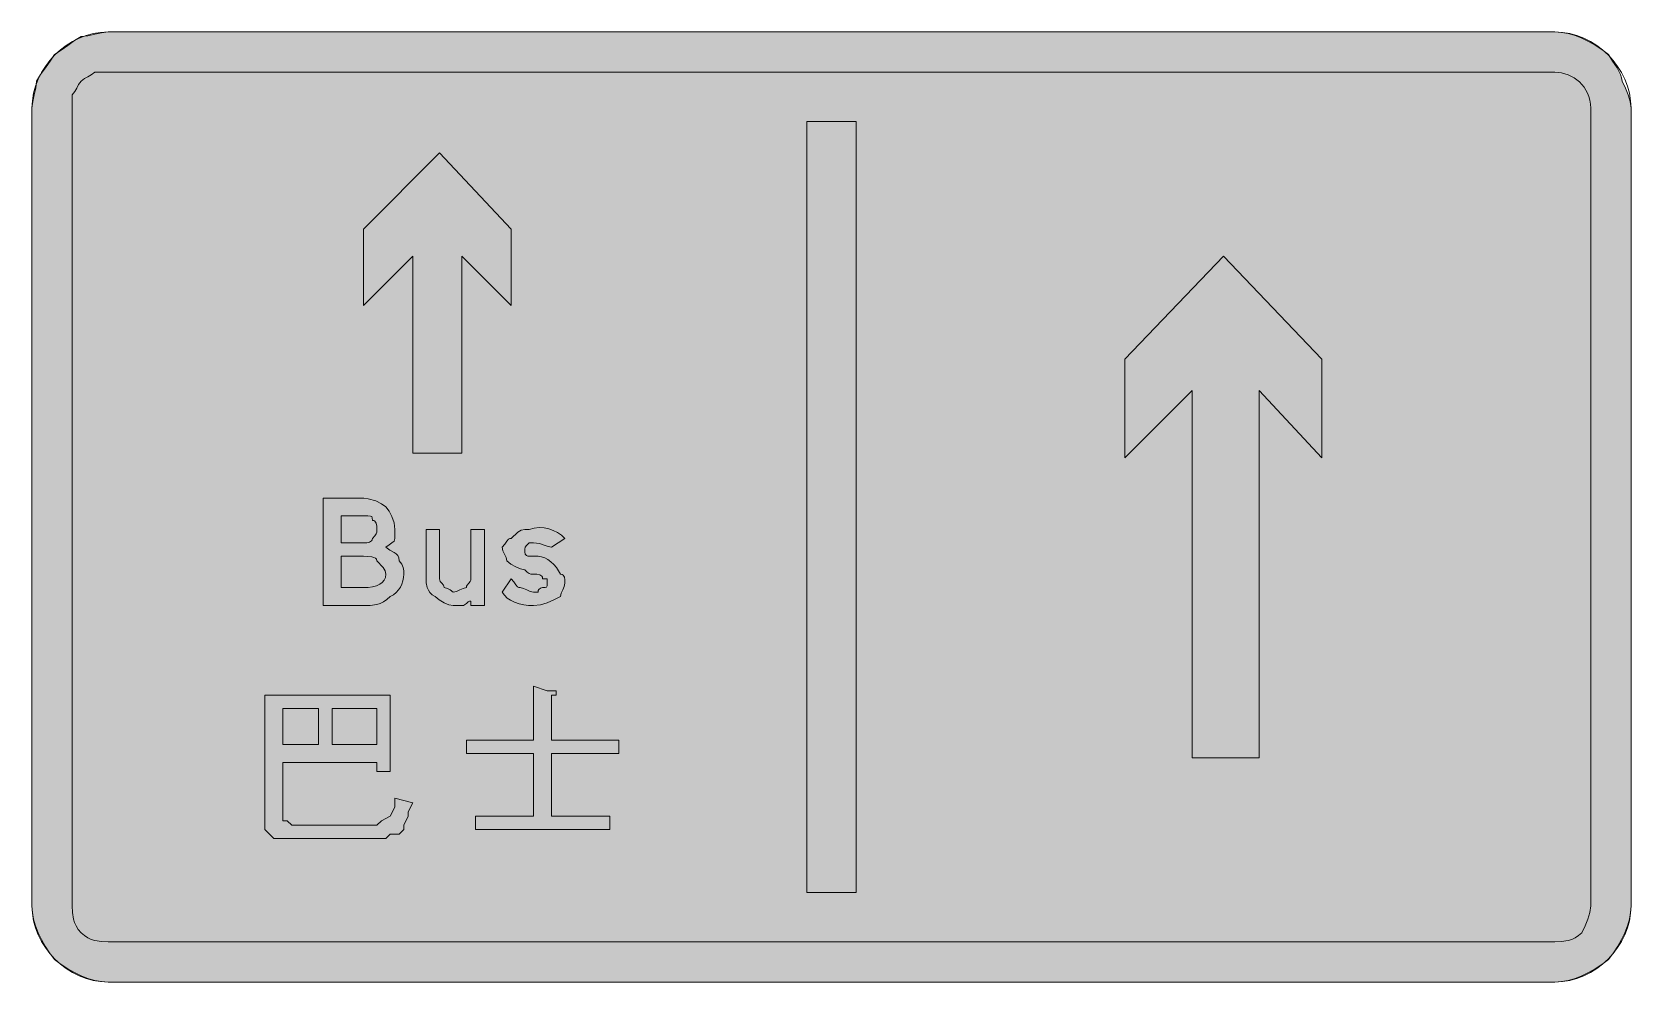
# Model space of a CAD drawing. Header units: metres. Extents: x 70 to 498, y 9 to 263.
import ezdxf

# ---------------------------------------------------------------- set-up
doc = ezdxf.new("R2010")
doc.units = ezdxf.units.M
for name, color, linetype, true_color in [('FILL_BLUE_0000FF', 7, 'Continuous', 0x0000ff), ('FILL_WHITE_FFFFFF', 7, 'Continuous', 0xffffff), ('STROKE_BLUE_0000FF', 7, 'Continuous', 0x0000ff)]:
    doc.layers.add(name, color=color, linetype=linetype, true_color=true_color)

msp = doc.modelspace()

# ---------------------------------------------------------------- hatches: boundary and pattern name
at = {"layer": 'FILL_BLUE_0000FF', "true_color": 0x0000ff}
h = msp.add_hatch(color=7, dxfattribs=at)
h.dxf.hatch_style = 1
h.paths.add_polyline_path([(479.54, 252.07), (481.27, 251.58), (482.9, 250.78), (484.35, 249.69), (485.58, 248.31), (486.52, 246.67), (486.88, 245.75), (487.13, 244.78), (487.29, 243.74), (487.35, 242.64), (487.35, 29.04), (487.14, 27.24), (486.6, 25.44), (485.83, 23.64), (484.95, 21.84), (484.05, 21.05), (483.15, 20.45), (482.25, 20.03), (481.35, 19.74), (479.55, 19.48), (477.75, 19.44), (90.15, 19.44), (88.35, 19.48), (86.55, 19.74), (85.65, 20.03), (84.75, 20.45), (83.85, 21.05), (82.95, 21.84), (82.16, 22.74), (81.56, 23.64), (81.14, 24.54), (80.85, 25.44), (80.59, 27.24), (80.55, 29.04), (80.55, 242.64), (80.55, 246.24), (81.26, 247.14), (81.75, 248.04), (82.24, 248.94), (82.95, 249.84), (83.85, 250.55), (84.75, 251.04), (85.65, 251.53), (86.55, 252.24), (90.15, 252.24), (477.75, 252.24), (479.54, 252.07)])
at = {"layer": 'FILL_WHITE_FFFFFF', "true_color": 0xffffff}
h = msp.add_hatch(color=7, dxfattribs=at)
h.dxf.hatch_style = 1
h.paths.add_polyline_path([(90.15, 8.64), (88.35, 8.75), (86.55, 9.07), (84.75, 9.59), (82.95, 10.29), (81.15, 11.16), (79.35, 12.18), (77.55, 13.35), (75.75, 14.64), (74.46, 16.44), (73.29, 18.24), (72.27, 20.04), (71.4, 21.84), (70.7, 23.64), (70.18, 25.44), (69.86, 27.24), (69.75, 29.04), (69.75, 242.64), (69.94, 244.44), (70.35, 246.24), (70.76, 248.04), (70.95, 249.84), (72.04, 251.64), (73.35, 253.44), (74.66, 255.24), (75.75, 257.04), (77.55, 258.13), (79.35, 259.44), (81.15, 260.75), (82.95, 261.84), (84.75, 262.03), (86.55, 262.44), (88.35, 262.85), (90.15, 263.04), (477.75, 263.04), (479.55, 262.93), (481.35, 262.61), (483.15, 262.09), (484.95, 261.39), (486.75, 260.52), (488.55, 259.5), (490.35, 258.33), (492.15, 257.04), (493.22, 255.24), (494.4, 253.44), (495.36, 251.64), (495.64, 250.74), (495.75, 249.84), (496.63, 248.04), (497.4, 246.24), (497.94, 244.44), (498.15, 242.64), (498.15, 29.04), (498.04, 27.24), (497.72, 25.44), (497.2, 23.64), (496.5, 21.84), (495.63, 20.04), (494.61, 18.24), (493.44, 16.44), (492.15, 14.64), (490.35, 13.35), (488.55, 12.18), (486.75, 11.16), (484.95, 10.29), (483.15, 9.59), (481.35, 9.07), (479.55, 8.75), (477.75, 8.64), (90.15, 8.64)])
h = msp.add_hatch(color=7, dxfattribs=at)
h.dxf.hatch_style = 1
h.paths.add_polyline_path([(290.55, 32.64), (277.35, 32.64), (277.35, 239.04), (290.55, 239.04), (290.55, 32.64)])
h = msp.add_hatch(color=7, dxfattribs=at)
h.dxf.hatch_style = 1
h.paths.add_polyline_path([(178.95, 230.64), (198.15, 210.24), (198.15, 189.84), (184.95, 203.04), (184.95, 150.24), (171.75, 150.24), (171.75, 203.04), (158.55, 189.84), (158.55, 210.24), (178.95, 230.64)])
h = msp.add_hatch(color=7, dxfattribs=at)
h.dxf.hatch_style = 1
h.paths.add_polyline_path([(388.95, 203.04), (415.35, 175.44), (415.35, 149.04), (398.55, 167.04), (398.55, 68.64), (380.55, 68.64), (380.55, 167.04), (362.55, 149.04), (362.55, 175.44), (388.95, 203.04)])
h = msp.add_hatch(color=7, dxfattribs=at)
h.dxf.hatch_style = 1
h.paths.add_polyline_path([(167.33, 123.32), (167.76, 122.85), (168.04, 122.23), (168.15, 121.44), (168.84, 120.54), (169.2, 119.64), (169.33, 118.74), (169.35, 117.84), (169.29, 116.94), (169.12, 116.06), (168.84, 115.2), (168.45, 114.39), (167.94, 113.63), (167.32, 112.95), (166.59, 112.34), (165.75, 111.84), (164.85, 111.05), (163.95, 110.45), (163.05, 110.03), (162.15, 109.74), (160.35, 109.48), (158.55, 109.44), (147.75, 109.44), (147.75, 138.24), (157.35, 138.24), (158.64, 138.19), (159.82, 138.03), (161.85, 137.49), (163.42, 136.72), (164.55, 135.84), (165.43, 134.73), (166.2, 133.29), (166.74, 131.62), (166.95, 129.84), (166.95, 127.44), (166.9, 127.04), (166.74, 126.73), (166.2, 126.24), (165.43, 125.75), (164.55, 125.04), (165.62, 124.31), (166.8, 123.69), (167.33, 123.32)])
h.paths.add_polyline_path([(160.2, 126.39), (160.74, 126.75), (160.9, 127.04), (160.95, 127.44), (161.64, 128.15), (162, 128.64), (162.13, 129.13), (162.15, 129.84), (162.13, 130.72), (162, 131.49), (161.64, 132.03), (161.35, 132.19), (160.95, 132.24), (160.93, 132.93), (160.8, 133.29), (160.44, 133.42), (159.75, 133.44), (158.55, 133.44), (152.55, 133.44), (152.55, 126.24), (158.55, 126.24), (159.43, 126.26), (160.2, 126.39)], flags=16)
h.paths.add_polyline_path([(161.01, 114.46), (162.03, 114.75), (162.9, 115.14), (163.6, 115.65), (164.12, 116.26), (164.44, 117), (164.55, 117.84), (164.34, 118.74), (163.8, 119.64), (162.15, 121.44), (162.04, 121.84), (161.76, 122.13), (161.33, 122.35), (160.8, 122.49), (159.62, 122.62), (158.55, 122.64), (152.55, 122.64), (152.55, 114.24), (158.55, 114.24), (159.84, 114.3), (161.01, 114.46)], flags=16)
h = msp.add_hatch(color=7, dxfattribs=at)
h.dxf.hatch_style = 1
h.paths.add_polyline_path([(181.46, 109.65), (180.15, 110.19), (178.84, 110.96), (177.75, 111.84), (176.96, 112.34), (176.36, 112.93), (175.94, 113.57), (175.65, 114.24), (175.39, 115.55), (175.35, 116.64), (175.35, 129.84), (178.95, 129.84), (178.95, 116.64), (179, 116.24), (179.14, 115.93), (179.55, 115.44), (179.96, 114.95), (180.1, 114.64), (180.15, 114.24), (181.03, 114.05), (181.8, 113.64), (182.55, 113.04), (183.45, 113.23), (184.35, 113.64), (185.25, 114.05), (186.15, 114.24), (186.2, 114.64), (186.34, 114.95), (186.75, 115.44), (187.16, 115.93), (187.3, 116.24), (187.35, 116.64), (187.35, 129.84), (190.95, 129.84), (190.95, 109.44), (187.35, 109.44), (187.35, 110.64), (186.95, 110.59), (186.64, 110.45), (186.15, 110.04), (185.66, 109.63), (185.35, 109.49), (184.95, 109.44), (182.55, 109.44), (181.46, 109.65)])
h = msp.add_hatch(color=7, dxfattribs=at)
h.dxf.hatch_style = 1
h.paths.add_polyline_path([(204.15, 122.64), (205.35, 122.64), (206.25, 122.53), (207.13, 122.23), (207.99, 121.75), (208.8, 121.14), (209.56, 120.41), (210.24, 119.6), (211.35, 117.84), (211.75, 117.79), (212.04, 117.63), (212.4, 117.09), (212.53, 116.32), (212.55, 115.44), (212.36, 114.54), (211.95, 113.64), (211.54, 112.74), (211.35, 111.84), (209.55, 110.96), (207.75, 110.19), (205.95, 109.65), (204.15, 109.44), (202.8, 109.5), (201.49, 109.66), (200.23, 109.95), (199.05, 110.34), (197.99, 110.85), (197.06, 111.46), (196.31, 112.2), (195.75, 113.04), (198.15, 116.64), (198.86, 115.76), (199.35, 114.99), (199.84, 114.45), (200.15, 114.29), (200.55, 114.24), (201.45, 114.05), (202.35, 113.64), (203.25, 113.23), (204.15, 113.04), (205.35, 113.04), (205.4, 113.44), (205.54, 113.73), (205.95, 114.09), (206.55, 114.24), (207.24, 114.26), (207.6, 114.39), (207.73, 114.75), (207.75, 115.44), (207.75, 116.64), (206.55, 116.64), (206.5, 117.04), (206.34, 117.33), (205.8, 117.69), (205.03, 117.82), (204.15, 117.84), (203.44, 117.86), (202.95, 117.99), (202.46, 118.35), (201.75, 119.04), (200.66, 119.25), (199.35, 119.79), (198.04, 120.56), (196.95, 121.44), (196.76, 122.34), (196.35, 123.24), (195.94, 124.14), (195.75, 125.04), (196.46, 125.92), (196.95, 126.69), (197.44, 127.23), (197.75, 127.39), (198.15, 127.44), (199.95, 129.09), (200.85, 129.63), (201.75, 129.84), (202.95, 129.84), (204.3, 130.18), (205.63, 130.31), (206.94, 130.24), (208.2, 129.99), (209.41, 129.57), (210.54, 129), (211.6, 128.28), (212.55, 127.44), (208.95, 125.04), (208.03, 125.23), (207, 125.64), (205.74, 126.05), (204.15, 126.24), (202.95, 126.24), (202.26, 125.53), (201.9, 125.04), (201.77, 124.55), (201.75, 123.84), (201.9, 123.24), (202.26, 122.83), (202.55, 122.69), (202.95, 122.64), (204.15, 122.64)])
h = msp.add_hatch(color=7, dxfattribs=at)
h.dxf.hatch_style = 1
h.paths.add_polyline_path([(208.95, 86.64), (210.15, 86.64), (210.15, 85.44), (208.95, 85.44), (208.95, 73.44), (226.95, 73.44), (226.95, 69.84), (208.95, 69.84), (208.95, 53.04), (224.55, 53.04), (224.55, 49.44), (188.55, 49.44), (188.55, 53.04), (204.15, 53.04), (204.15, 69.84), (186.15, 69.84), (186.15, 73.44), (204.15, 73.44), (204.15, 87.84), (207.75, 86.64), (208.95, 86.64)])
h = msp.add_hatch(color=7, dxfattribs=at)
h.dxf.hatch_style = 1
h.paths.add_polyline_path([(162.15, 65.04), (162.15, 67.44), (136.95, 67.44), (136.95, 53.04), (136.95, 51.84), (138.15, 51.84), (139.35, 50.64), (162.15, 50.64), (163.35, 51.84), (165.75, 53.04), (166.95, 55.44), (166.95, 57.84), (171.75, 56.64), (170.55, 54.24), (170.55, 53.04), (169.35, 50.64), (169.35, 49.44), (168.15, 48.24), (165.75, 48.24), (164.55, 47.04), (162.15, 47.04), (136.95, 47.04), (134.55, 47.04), (133.35, 48.24), (132.15, 49.44), (132.15, 51.84), (132.15, 85.44), (165.75, 85.44), (165.75, 65.04), (162.15, 65.04)])
h.paths.add_polyline_path([(136.95, 81.84), (136.95, 72.24), (146.55, 72.24), (146.55, 81.84), (136.95, 81.84)], flags=16)
h.paths.add_polyline_path([(162.15, 81.84), (150.15, 81.84), (150.15, 72.24), (162.15, 72.24), (162.15, 81.84)], flags=16)

# ---------------------------------------------------------------- linework, layer by layer
at = {"layer": 'FILL_BLUE_0000FF', "lineweight": 0, "true_color": 0x0000ff}
msp.add_lwpolyline([(479.54, 252.07), (481.27, 251.58), (482.9, 250.78), (484.35, 249.69), (485.58, 248.31), (486.52, 246.67), (486.88, 245.75), (487.13, 244.78), (487.29, 243.74), (487.35, 242.64), (487.35, 29.04), (487.14, 27.24), (486.6, 25.44), (485.83, 23.64), (484.95, 21.84), (484.05, 21.05), (483.15, 20.45), (482.25, 20.03), (481.35, 19.74), (479.55, 19.48), (477.75, 19.44), (90.15, 19.44), (88.35, 19.48), (86.55, 19.74), (85.65, 20.03), (84.75, 20.45), (83.85, 21.05), (82.95, 21.84), (82.16, 22.74), (81.56, 23.64), (81.14, 24.54), (80.85, 25.44), (80.59, 27.24), (80.55, 29.04), (80.55, 242.64), (80.55, 246.24), (81.26, 247.14), (81.75, 248.04), (82.24, 248.94), (82.95, 249.84), (83.85, 250.55), (84.75, 251.04), (85.65, 251.53), (86.55, 252.24), (90.15, 252.24), (477.75, 252.24)], close=True, dxfattribs=at)
at = {"layer": 'FILL_WHITE_FFFFFF', "lineweight": 0, "true_color": 0xffffff}
for points in [[(90.15, 8.64), (88.35, 8.75), (86.55, 9.07), (84.75, 9.59), (82.95, 10.29), (81.15, 11.16), (79.35, 12.18), (77.55, 13.35), (75.75, 14.64), (74.46, 16.44), (73.29, 18.24), (72.27, 20.04), (71.4, 21.84), (70.7, 23.64), (70.18, 25.44), (69.86, 27.24), (69.75, 29.04), (69.75, 242.64), (69.94, 244.44), (70.35, 246.24), (70.76, 248.04), (70.95, 249.84), (72.04, 251.64), (73.35, 253.44), (74.66, 255.24), (75.75, 257.04), (77.55, 258.13), (79.35, 259.44), (81.15, 260.75), (82.95, 261.84), (84.75, 262.03), (86.55, 262.44), (88.35, 262.85), (90.15, 263.04), (477.75, 263.04), (479.55, 262.93), (481.35, 262.61), (483.15, 262.09), (484.95, 261.39), (486.75, 260.52), (488.55, 259.5), (490.35, 258.33), (492.15, 257.04), (493.22, 255.24), (494.4, 253.44), (495.36, 251.64), (495.64, 250.74), (495.75, 249.84), (496.63, 248.04), (497.4, 246.24), (497.94, 244.44), (498.15, 242.64), (498.15, 29.04), (498.04, 27.24), (497.72, 25.44), (497.2, 23.64), (496.5, 21.84), (495.63, 20.04), (494.61, 18.24), (493.44, 16.44), (492.15, 14.64), (490.35, 13.35), (488.55, 12.18), (486.75, 11.16), (484.95, 10.29), (483.15, 9.59), (481.35, 9.07), (479.55, 8.75), (477.75, 8.64)], [(290.55, 32.64), (277.35, 32.64), (277.35, 239.04), (290.55, 239.04)], [(178.95, 230.64), (198.15, 210.24), (198.15, 189.84), (184.95, 203.04), (184.95, 150.24), (171.75, 150.24), (171.75, 203.04), (158.55, 189.84), (158.55, 210.24)], [(388.95, 203.04), (415.35, 175.44), (415.35, 149.04), (398.55, 167.04), (398.55, 68.64), (380.55, 68.64), (380.55, 167.04), (362.55, 149.04), (362.55, 175.44)], [(167.33, 123.32), (167.76, 122.85), (168.04, 122.23), (168.15, 121.44), (168.84, 120.54), (169.2, 119.64), (169.33, 118.74), (169.35, 117.84), (169.29, 116.94), (169.12, 116.06), (168.84, 115.2), (168.45, 114.39), (167.94, 113.63), (167.32, 112.95), (166.59, 112.34), (165.75, 111.84), (164.85, 111.05), (163.95, 110.45), (163.05, 110.03), (162.15, 109.74), (160.35, 109.48), (158.55, 109.44), (147.75, 109.44), (147.75, 138.24), (157.35, 138.24), (158.64, 138.19), (159.82, 138.03), (161.85, 137.49), (163.42, 136.72), (164.55, 135.84), (165.43, 134.73), (166.2, 133.29), (166.74, 131.62), (166.95, 129.84), (166.95, 127.44), (166.9, 127.04), (166.74, 126.73), (166.2, 126.24), (165.43, 125.75), (164.55, 125.04), (165.62, 124.31), (166.8, 123.69)], [(160.2, 126.39), (160.74, 126.75), (160.9, 127.04), (160.95, 127.44), (161.64, 128.15), (162, 128.64), (162.13, 129.13), (162.15, 129.84), (162.13, 130.72), (162, 131.49), (161.64, 132.03), (161.35, 132.19), (160.95, 132.24), (160.93, 132.93), (160.8, 133.29), (160.44, 133.42), (159.75, 133.44), (158.55, 133.44), (152.55, 133.44), (152.55, 126.24), (158.55, 126.24), (159.43, 126.26)], [(181.46, 109.65), (180.15, 110.19), (178.84, 110.96), (177.75, 111.84), (176.96, 112.34), (176.36, 112.93), (175.94, 113.57), (175.65, 114.24), (175.39, 115.55), (175.35, 116.64), (175.35, 129.84), (178.95, 129.84), (178.95, 116.64), (179, 116.24), (179.14, 115.93), (179.55, 115.44), (179.96, 114.95), (180.1, 114.64), (180.15, 114.24), (181.03, 114.05), (181.8, 113.64), (182.55, 113.04), (183.45, 113.23), (184.35, 113.64), (185.25, 114.05), (186.15, 114.24), (186.2, 114.64), (186.34, 114.95), (186.75, 115.44), (187.16, 115.93), (187.3, 116.24), (187.35, 116.64), (187.35, 129.84), (190.95, 129.84), (190.95, 109.44), (187.35, 109.44), (187.35, 110.64), (186.95, 110.59), (186.64, 110.45), (186.15, 110.04), (185.66, 109.63), (185.35, 109.49), (184.95, 109.44), (182.55, 109.44)], [(204.15, 122.64), (205.35, 122.64), (206.25, 122.53), (207.13, 122.23), (207.99, 121.75), (208.8, 121.14), (209.56, 120.41), (210.24, 119.6), (211.35, 117.84), (211.75, 117.79), (212.04, 117.63), (212.4, 117.09), (212.53, 116.32), (212.55, 115.44), (212.36, 114.54), (211.95, 113.64), (211.54, 112.74), (211.35, 111.84), (209.55, 110.96), (207.75, 110.19), (205.95, 109.65), (204.15, 109.44), (202.8, 109.5), (201.49, 109.66), (200.23, 109.95), (199.05, 110.34), (197.99, 110.85), (197.06, 111.46), (196.31, 112.2), (195.75, 113.04), (198.15, 116.64), (198.86, 115.76), (199.35, 114.99), (199.84, 114.45), (200.15, 114.29), (200.55, 114.24), (201.45, 114.05), (202.35, 113.64), (203.25, 113.23), (204.15, 113.04), (205.35, 113.04), (205.4, 113.44), (205.54, 113.73), (205.95, 114.09), (206.55, 114.24), (207.24, 114.26), (207.6, 114.39), (207.73, 114.75), (207.75, 115.44), (207.75, 116.64), (206.55, 116.64), (206.5, 117.04), (206.34, 117.33), (205.8, 117.69), (205.03, 117.82), (204.15, 117.84), (203.44, 117.86), (202.95, 117.99), (202.46, 118.35), (201.75, 119.04), (200.66, 119.25), (199.35, 119.79), (198.04, 120.56), (196.95, 121.44), (196.76, 122.34), (196.35, 123.24), (195.94, 124.14), (195.75, 125.04), (196.46, 125.92), (196.95, 126.69), (197.44, 127.23), (197.75, 127.39), (198.15, 127.44), (199.95, 129.09), (200.85, 129.63), (201.75, 129.84), (202.95, 129.84), (204.3, 130.18), (205.63, 130.31), (206.94, 130.24), (208.2, 129.99), (209.41, 129.57), (210.54, 129), (211.6, 128.28), (212.55, 127.44), (208.95, 125.04), (208.03, 125.23), (207, 125.64), (205.74, 126.05), (204.15, 126.24), (202.95, 126.24), (202.26, 125.53), (201.9, 125.04), (201.77, 124.55), (201.75, 123.84), (201.9, 123.24), (202.26, 122.83), (202.55, 122.69), (202.95, 122.64)], [(161.01, 114.46), (162.03, 114.75), (162.9, 115.14), (163.6, 115.65), (164.12, 116.26), (164.44, 117), (164.55, 117.84), (164.34, 118.74), (163.8, 119.64), (162.15, 121.44), (162.04, 121.84), (161.76, 122.13), (161.33, 122.35), (160.8, 122.49), (159.62, 122.62), (158.55, 122.64), (152.55, 122.64), (152.55, 114.24), (158.55, 114.24), (159.84, 114.3)], [(208.95, 86.64), (210.15, 86.64), (210.15, 85.44), (208.95, 85.44), (208.95, 73.44), (226.95, 73.44), (226.95, 69.84), (208.95, 69.84), (208.95, 53.04), (224.55, 53.04), (224.55, 49.44), (188.55, 49.44), (188.55, 53.04), (204.15, 53.04), (204.15, 69.84), (186.15, 69.84), (186.15, 73.44), (204.15, 73.44), (204.15, 87.84), (207.75, 86.64)], [(162.15, 65.04), (162.15, 67.44), (136.95, 67.44), (136.95, 53.04), (136.95, 51.84), (138.15, 51.84), (139.35, 50.64), (162.15, 50.64), (163.35, 51.84), (165.75, 53.04), (166.95, 55.44), (166.95, 57.84), (171.75, 56.64), (170.55, 54.24), (170.55, 53.04), (169.35, 50.64), (169.35, 49.44), (168.15, 48.24), (165.75, 48.24), (164.55, 47.04), (162.15, 47.04), (136.95, 47.04), (134.55, 47.04), (133.35, 48.24), (132.15, 49.44), (132.15, 51.84), (132.15, 85.44), (165.75, 85.44), (165.75, 65.04)], [(136.95, 81.84), (136.95, 72.24), (146.55, 72.24), (146.55, 81.84)], [(162.15, 81.84), (150.15, 81.84), (150.15, 72.24), (162.15, 72.24)]]:
    msp.add_lwpolyline(points, close=True, dxfattribs=at)
at = {"layer": 'STROKE_BLUE_0000FF', "lineweight": 0, "true_color": 0x0000ff}
msp.add_lwpolyline([(498.15, 29.04), (498.15, 242.64), (498.04, 244.65), (497.72, 246.62), (497.19, 248.53), (496.48, 250.38), (495.59, 252.16), (494.54, 253.84), (493.34, 255.42), (492, 256.89), (490.53, 258.23), (488.95, 259.43), (487.27, 260.48), (485.49, 261.37), (483.64, 262.08), (481.73, 262.61), (479.76, 262.93), (477.75, 263.04), (90.15, 263.04), (88.14, 262.93), (86.17, 262.61), (84.26, 262.08), (82.41, 261.37), (80.63, 260.48), (78.95, 259.43), (77.37, 258.23), (75.9, 256.89), (74.56, 255.42), (73.36, 253.84), (72.31, 252.16), (71.42, 250.38), (70.71, 248.53), (70.18, 246.62), (69.86, 244.65), (69.75, 242.64), (69.75, 29.04), (69.86, 27.03), (70.18, 25.06), (70.71, 23.15), (71.42, 21.3), (72.31, 19.52), (73.36, 17.84), (74.56, 16.26), (75.9, 14.79), (77.37, 13.45), (78.95, 12.25), (80.63, 11.2), (82.41, 10.31), (84.26, 9.6), (86.17, 9.07), (88.14, 8.75), (90.15, 8.64), (477.75, 8.64), (479.76, 8.75), (481.73, 9.07), (483.64, 9.6), (485.49, 10.31), (487.27, 11.2), (488.95, 12.25), (490.53, 13.45), (492, 14.79), (493.34, 16.26), (494.54, 17.84), (495.59, 19.52), (496.48, 21.3), (497.19, 23.15), (497.72, 25.06), (498.04, 27.03), (498.15, 29.04)], dxfattribs=at)

doc.saveas('drawing.dxf')
